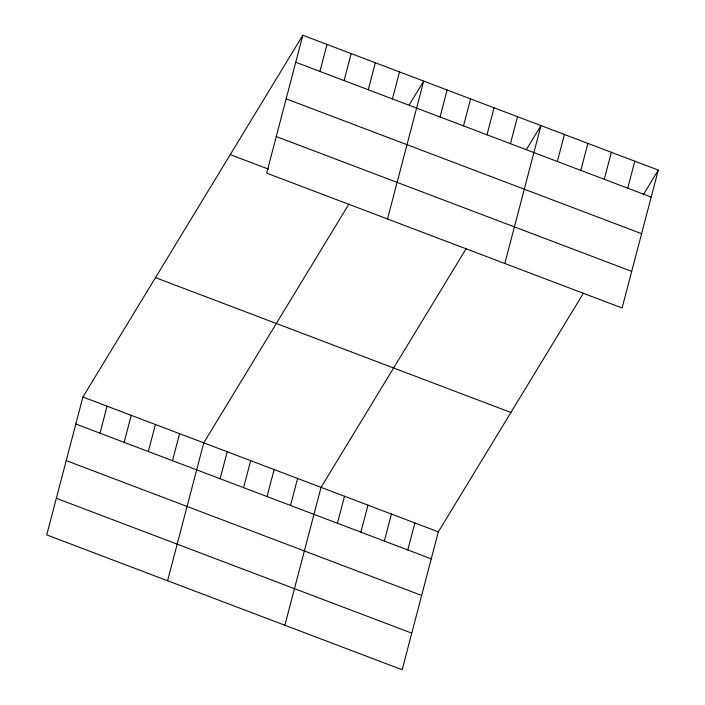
<?xml version="1.0" encoding="UTF-8"?>
<svg xmlns="http://www.w3.org/2000/svg" width="705" height="705" viewBox="0 0 705 705"><rect width="100%" height="100%" fill="white"/><g stroke="black" fill="none" stroke-linecap="round" stroke-linejoin="round"><path stroke-width="1.06" d="M302.833 35.25L266.666 173.139L622.092 307.988L658.267 170.099L302.833 35.25L82.908 397.012L46.733 534.901L402.167 669.75L438.334 531.861L583.476 293.121M99.995 433.178L107.072 406.186M124.159 442.343L131.245 415.351M148.332 451.517L155.417 424.525M172.505 460.682L179.581 433.69M167.578 580.753L203.754 442.863L348.887 204.124M319.929 71.408L327.005 44.424M220.127 478.757L227.213 451.764M344.093 80.581L351.178 53.589M243.586 487.657L250.672 460.665M368.266 89.746L375.342 62.763M267.045 496.558L274.13 469.565M392.429 98.92L399.515 71.928M290.504 505.459L297.589 478.466M387.512 218.982L423.687 81.101L409.164 104.975M284.873 625.247L321.048 487.366L466.181 248.627M440.061 116.986L447.146 90.002M337.422 523.251L344.507 496.267M463.52 125.887L470.596 98.903M360.881 532.152L367.966 505.159M486.979 134.787L494.055 107.794M384.34 541.052L391.416 514.06M510.438 143.688L517.514 116.695M407.798 549.953L414.875 522.96M504.806 263.485L540.973 125.596L526.459 149.478M557.355 161.489L564.432 134.496M580.814 170.39L587.891 143.397M604.273 179.29L611.35 152.298M627.732 188.191L634.808 161.198M643.216 194.862L658.267 170.099M295.756 62.243L651.191 197.092M286.151 98.841L641.585 233.69M276.263 136.541L631.698 271.39M230.262 154.633L268.526 169.147M155.479 277.629L510.913 412.478M82.908 397.012L438.334 531.861M75.823 424.005L431.257 558.853M66.226 460.603L421.652 595.452M56.33 498.303L411.764 633.152"/></g></svg>
